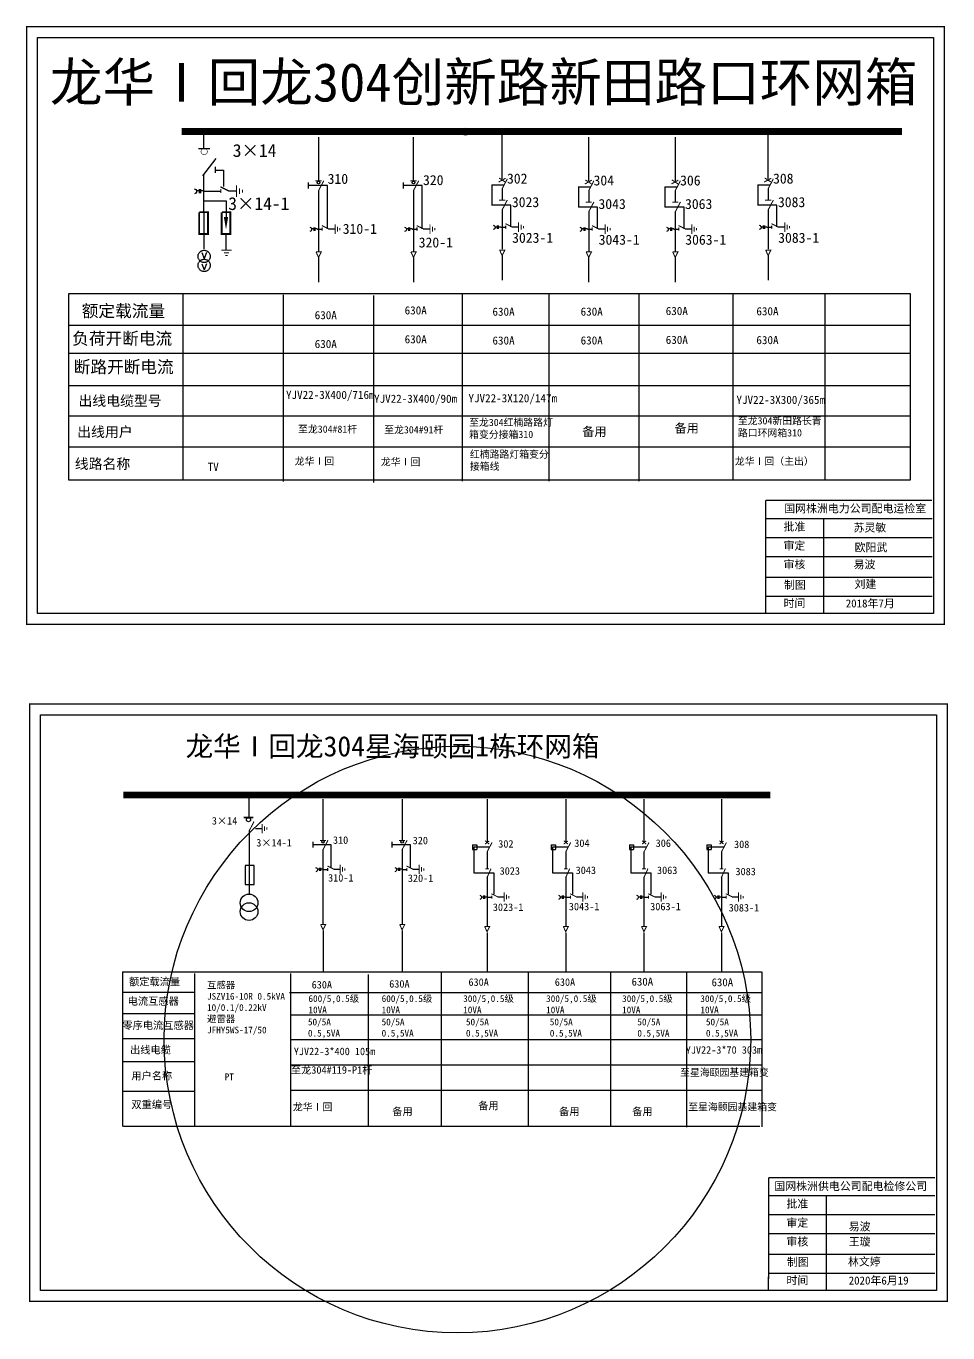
# Model space of a CAD drawing. Extents: x 38410347 to 38419931, y 3076278 to 3087001.
# Drawn here: x 38419256.5 to 38419447.7, y 3079505.2 to 3079776.3 of the extents above; entities that cross this region are included whole.
import ezdxf

# ---------------------------------------------------------------- set-up
doc = ezdxf.new("R2010")
doc.units = 0
doc.header["$LTSCALE"] = 10
doc.header["$MEASUREMENT"] = 0
for name, pattern in [('ACAD_ISO02W100', [15, 12, -3]), ('CENTER', [50.8, 31.75, -6.35, 6.35, -6.35]), ('JIS_02_1.2', [2.5, 1.25, -1.25])]:
    doc.linetypes.add(name, pattern=pattern)
doc.layers.get('0').update_dxf_attribs({"linetype": 'CONTINUOUS'})
for name, color, linetype in [('1', 7, 'CONTINUOUS'), ('110KV线路', 2, 'CONTINUOUS'), ('2', 7, 'CONTINUOUS')]:
    doc.layers.add(name, color=color, linetype=linetype)
doc.styles.add('ANNOTEXT', font='')
doc.styles.add('hztxt_txtstyle_0.00_0_0', font='simkai.ttf')
doc.styles.add('hztxt_txtstyle_2.70_0_0', font='simkai.ttf', dxfattribs={"height": 2.7})
doc.styles.add('KaiTi_txtstyle_1.55_0_0', font='simkai.ttf', dxfattribs={"height": 1.55318})
doc.styles.add('字体', font='simkai_0.ttf', dxfattribs={"height": 2.5})
doc.styles.add('宋体_txtstyle_0.00_0_0', font='')
doc.styles.add('宋体_txtstyle_1.50_0_0', font='', dxfattribs={"height": 1.5})
doc.styles.add('宋体_txtstyle_1.66_0_0', font='', dxfattribs={"height": 1.660174})
doc.styles.add('宋体_txtstyle_4.20_0_0', font='', dxfattribs={"height": 4.2})
doc.styles.get('ANNOTEXT').set_extended_font_data('SimSun')
doc.styles.get('宋体_txtstyle_0.00_0_0').set_extended_font_data('宋体')
doc.styles.get('宋体_txtstyle_1.50_0_0').set_extended_font_data('宋体')
doc.styles.get('宋体_txtstyle_1.66_0_0').set_extended_font_data('宋体')
doc.styles.get('宋体_txtstyle_4.20_0_0').set_extended_font_data('宋体')

# ---------------------------------------------------------------- blocks, each defined once
blk = doc.blocks.new('JD')
for points in [[(-2, 0.2), (-2, -0.2), (2, 0.2), (2, -0.2)], [(1, -1.2), (1, -0.8), (-1, -1.2), (-1, -0.8)], [(-0.5, -1.8), (-0.5, -2.2), (0.5, -1.8), (0.5, -2.2)]]:
    blk.add_trace(points)

msp = doc.modelspace()

# ---------------------------------------------------------------- linework, layer by layer
at = {"color": 0}
for p, q in [((38419293.3, 3079750.91, -0.1), (38419293.3, 3079753.81, -0.1)), ((38419317.09, 3079753.22, -0.1), (38419317.09, 3079744.16, -0.1)), ((38419336.78, 3079753.22, -0.1), (38419336.78, 3079744.16, -0.1)), ((38419355.18, 3079753.61, -0.1), (38419355.18, 3079744.56, -0.1)), ((38419373.13, 3079753.22, -0.1), (38419373.13, 3079744.16, -0.1)), ((38419391.09, 3079753.22, -0.1), (38419391.09, 3079744.16, -0.1)), ((38419410.37, 3079753.61, -0.1), (38419410.37, 3079744.56, -0.1)), ((38419292.22, 3079750.89, -0.1), (38419294.59, 3079750.89, -0.1)), ((38419293.27, 3079745.31, -0.1), (38419293.3, 3079730.04, -0.1)), ((38419295.66, 3079747.07, -0.1), (38419295.66, 3079745.84, -0.1)), ((38419295.85, 3079746.38, -0.1), (38419297.42, 3079746.38, -0.1)), ((38419297.42, 3079746.38, -0.1), (38419297.42, 3079743.01, -0.1)), ((38419293.26, 3079742.05, -0.1), (38419296.85, 3079742.05, -0.1)), ((38419298.43, 3079742.08, -0.1), (38419300.09, 3079742.08, -0.1)), ((38419317.13, 3079742.19, -0.1), (38419317.13, 3079729.59, -0.1)), ((38419336.82, 3079742.19, -0.1), (38419336.82, 3079729.59, -0.1)), ((38419355.22, 3079742.58, -0.1), (38419355.22, 3079740.22, -0.1)), ((38419373.18, 3079742.19, -0.1), (38419373.18, 3079739.83, -0.1)), ((38419391.14, 3079742.19, -0.1), (38419391.14, 3079739.83, -0.1)), ((38419410.41, 3079742.58, -0.1), (38419410.41, 3079740.22, -0.1)), ((38419293.28, 3079739.99, -0.1), (38419297.93, 3079739.99, -0.1)), ((38419297.93, 3079739.99, -0.1), (38419297.93, 3079736.58, -0.1)), ((38419355.22, 3079738.18, -0.1), (38419355.22, 3079729.98, -0.1)), ((38419373.18, 3079737.79, -0.1), (38419373.18, 3079729.59, -0.1)), ((38419391.14, 3079737.79, -0.1), (38419391.14, 3079729.59, -0.1)), ((38419410.41, 3079738.18, -0.1), (38419410.41, 3079729.98, -0.1)), ((38419316.86, 3079734.17, -0.1), (38419317.87, 3079734.17, -0.1)), ((38419319.17, 3079734.19, -0.1), (38419320.54, 3079734.19, -0.1)), ((38419336.55, 3079734.17, -0.1), (38419337.55, 3079734.17, -0.1)), ((38419338.86, 3079734.19, -0.1), (38419340.23, 3079734.19, -0.1)), ((38419354.95, 3079734.56, -0.1), (38419355.95, 3079734.56, -0.1)), ((38419357.26, 3079734.59, -0.1), (38419358.62, 3079734.59, -0.1)), ((38419372.91, 3079734.17, -0.1), (38419373.91, 3079734.17, -0.1)), ((38419375.22, 3079734.19, -0.1), (38419376.58, 3079734.19, -0.1)), ((38419390.87, 3079734.17, -0.1), (38419391.87, 3079734.17, -0.1)), ((38419393.18, 3079734.19, -0.1), (38419394.54, 3079734.19, -0.1)), ((38419410.14, 3079734.56, -0.1), (38419411.14, 3079734.56, -0.1)), ((38419412.45, 3079734.59, -0.1), (38419413.82, 3079734.59, -0.1)), ((38419355.21, 3079728.68, -0.1), (38419355.21, 3079723.55, -0.1)), ((38419410.41, 3079728.68, -0.1), (38419410.41, 3079723.55, -0.1)), ((38419317.13, 3079728.29, -0.1), (38419317.13, 3079723.16, -0.1)), ((38419336.82, 3079728.29, -0.1), (38419336.82, 3079723.16, -0.1)), ((38419373.17, 3079728.29, -0.1), (38419373.17, 3079723.16, -0.1)), ((38419391.13, 3079728.29, -0.1), (38419391.13, 3079723.16, -0.1)), ((38419288.97, 3079720.81, -0.1), (38419288.97, 3079682.04, -0.1)), ((38419309.82, 3079720.54, -0.1), (38419309.82, 3079681.77, -0.1)), ((38419265.4, 3079714.2, -0.1), (38419273.29, 3079714.2, -0.1)), ((38419273.2, 3079714.2, -0.1), (38419289.32, 3079714.2, -0.1)), ((38419286.14, 3079714.2, -0.1), (38419439.84, 3079714.2, -0.1)), ((38419265.32, 3079708.4, -0.1), (38419273.21, 3079708.4, -0.1)), ((38419273.12, 3079708.4, -0.1), (38419289.24, 3079708.4, -0.1)), ((38419288.97, 3079708.4, -0.1), (38419439.84, 3079708.4, -0.1)), ((38419265.18, 3079695.41, -0.1), (38419273.07, 3079695.41, -0.1)), ((38419272.98, 3079695.41, -0.1), (38419289.1, 3079695.41, -0.1)), ((38419288.83, 3079695.41, -0.1), (38419439.84, 3079695.41, -0.1)), ((38419302.67, 3079616.76, 0.05), (38419302.67, 3079612.16, 0.05)), ((38419318.05, 3079615.92, 0.05), (38419318.05, 3079607.37, 0.05)), ((38419334.46, 3079615.92, 0.05), (38419334.46, 3079607.37, 0.05)), ((38419352.08, 3079615.87, 0.05), (38419352.08, 3079606.89, 0.05)), ((38419368.4, 3079615.87, 0.05), (38419368.4, 3079606.89, 0.05)), ((38419384.64, 3079615.87, 0.05), (38419384.64, 3079606.89, 0.05)), ((38419400.71, 3079615.87, 0.05), (38419400.71, 3079606.89, 0.05)), ((38419302.7, 3079609.31, 0.05), (38419302.7, 3079596.26, 0.05)), ((38419304.07, 3079609.83, 0.05), (38419305.39, 3079609.83, 0.05)), ((38419318.05, 3079605.46, 0.05), (38419318.05, 3079589.92, 0.05)), ((38419334.46, 3079605.46, 0.05), (38419334.46, 3079589.92, 0.05)), ((38419349.1, 3079606.41, 0.05), (38419349.94, 3079606.41, 0.05)), ((38419349.1, 3079606.41, 0.05), (38419349.1, 3079605.48, 0.05)), ((38419349.1, 3079605.48, 0.05), (38419349.94, 3079605.48, 0.05)), ((38419349.94, 3079606.41, 0.05), (38419349.94, 3079605.48, 0.05)), ((38419352.08, 3079604.98, 0.05), (38419352.08, 3079601.52, 0.05)), ((38419365.42, 3079606.41, 0.05), (38419366.26, 3079606.41, 0.05)), ((38419365.42, 3079606.41, 0.05), (38419365.42, 3079605.48, 0.05)), ((38419365.42, 3079605.48, 0.05), (38419366.26, 3079605.48, 0.05)), ((38419366.26, 3079606.41, 0.05), (38419366.26, 3079605.48, 0.05)), ((38419368.4, 3079604.98, 0.05), (38419368.4, 3079601.52, 0.05)), ((38419381.66, 3079606.41, 0.05), (38419382.49, 3079606.41, 0.05)), ((38419381.66, 3079606.41, 0.05), (38419381.66, 3079605.48, 0.05)), ((38419381.66, 3079605.48, 0.05), (38419382.49, 3079605.48, 0.05)), ((38419382.49, 3079606.41, 0.05), (38419382.49, 3079605.48, 0.05)), ((38419384.64, 3079604.98, 0.05), (38419384.64, 3079601.52, 0.05)), ((38419397.72, 3079606.41, 0.05), (38419398.56, 3079606.41, 0.05)), ((38419397.72, 3079606.41, 0.05), (38419397.72, 3079605.48, 0.05)), ((38419397.72, 3079605.48, 0.05), (38419398.56, 3079605.48, 0.05)), ((38419398.56, 3079606.41, 0.05), (38419398.56, 3079605.48, 0.05)), ((38419400.71, 3079604.98, 0.05), (38419400.71, 3079601.52, 0.05)), ((38419318.05, 3079601.33, 0.05), (38419319.02, 3079601.33, 0.05)), ((38419320.28, 3079601.36, 0.05), (38419321.6, 3079601.36, 0.05)), ((38419334.46, 3079601.33, 0.05), (38419335.43, 3079601.33, 0.05)), ((38419336.69, 3079601.36, 0.05), (38419338.01, 3079601.36, 0.05)), ((38419352.08, 3079599.79, 0.05), (38419352.08, 3079589.56, 0.05)), ((38419368.4, 3079599.79, 0.05), (38419368.4, 3079589.56, 0.05)), ((38419384.64, 3079599.79, 0.05), (38419384.64, 3079589.56, 0.05)), ((38419400.71, 3079599.79, 0.05), (38419400.71, 3079589.56, 0.05)), ((38419352.08, 3079595.59, 0.05), (38419353.05, 3079595.59, 0.05)), ((38419354.31, 3079595.61, 0.05), (38419355.63, 3079595.61, 0.05)), ((38419368.4, 3079595.59, 0.05), (38419369.37, 3079595.59, 0.05)), ((38419370.63, 3079595.61, 0.05), (38419371.95, 3079595.61, 0.05)), ((38419384.64, 3079595.59, 0.05), (38419385.61, 3079595.59, 0.05)), ((38419386.87, 3079595.61, 0.05), (38419388.19, 3079595.61, 0.05)), ((38419400.71, 3079595.59, 0.05), (38419401.67, 3079595.59, 0.05)), ((38419402.94, 3079595.61, 0.05), (38419404.25, 3079595.61, 0.05)), ((38419291.56, 3079575.77, 0.05), (38419276.57, 3079575.77, 0.05)), ((38419291.5, 3079571.37, 0.05), (38419276.51, 3079571.37, 0.05)), ((38419291.5, 3079566.17, 0.05), (38419276.51, 3079566.17, 0.05)), ((38419291.44, 3079561.42, 0.05), (38419276.46, 3079561.42, 0.05)), ((38419291.5, 3079555.25, 0.05), (38419276.51, 3079555.25, 0.05))]:
    msp.add_line(p, q, dxfattribs=at)
for p, q in [((38419353.06, 3079743.33, -0.1), (38419355.57, 3079743.33, -0.1)), ((38419371.02, 3079742.94, -0.1), (38419373.53, 3079742.94, -0.1)), ((38419388.98, 3079742.94, -0.1), (38419391.49, 3079742.94, -0.1)), ((38419408.25, 3079743.33, -0.1), (38419410.77, 3079743.33, -0.1)), ((38419297.97, 3079729.8, -0.1), (38419297.97, 3079733.09, -0.1))]:
    msp.add_line(p, q)
at = {"color": 7, "linetype": 'Continuous'}
for p, q in [((38419409.9, 3079674.11), (38419444.41, 3079674.11)), ((38419421.87, 3079674.11), (38419421.87, 3079654.49)), ((38419409.9, 3079670.17), (38419444.41, 3079670.17)), ((38419409.9, 3079666.24), (38419444.41, 3079666.24)), ((38419409.9, 3079661.95), (38419444.41, 3079661.95)), ((38419409.9, 3079658.02), (38419444.41, 3079658.02)), ((38419410.5, 3079533.65), (38419445.02, 3079533.65)), ((38419422.48, 3079533.65), (38419422.48, 3079514.03)), ((38419410.5, 3079529.71), (38419445.02, 3079529.71)), ((38419410.5, 3079525.78), (38419445.02, 3079525.78)), ((38419410.5, 3079521.49), (38419445.02, 3079521.49)), ((38419410.5, 3079517.56), (38419445.02, 3079517.56))]:
    msp.add_line(p, q, dxfattribs=at)
at = {"color": 0, "linetype": 'ACAD_ISO02W100'}
for p, q in [((38419349.36, 3079605.92, 0.05), (38419349.36, 3079600.59, 0.05)), ((38419352.5, 3079605.92, 0.05), (38419349.36, 3079605.92, 0.05)), ((38419365.69, 3079605.92, 0.05), (38419365.69, 3079600.59, 0.05)), ((38419368.82, 3079605.92, 0.05), (38419365.69, 3079605.92, 0.05)), ((38419381.92, 3079605.92, 0.05), (38419381.92, 3079600.59, 0.05)), ((38419385.06, 3079605.92, 0.05), (38419381.92, 3079605.92, 0.05)), ((38419397.99, 3079605.92, 0.05), (38419397.99, 3079600.59, 0.05)), ((38419401.13, 3079605.92, 0.05), (38419397.99, 3079605.92, 0.05)), ((38419349.36, 3079600.59, 0.05), (38419353.5, 3079600.59, 0.05)), ((38419353.5, 3079600.59, 0.05), (38419353.5, 3079596.19, 0.05)), ((38419365.69, 3079600.59, 0.05), (38419369.82, 3079600.59, 0.05)), ((38419369.82, 3079600.59, 0.05), (38419369.82, 3079596.19, 0.05)), ((38419381.92, 3079600.59, 0.05), (38419386.06, 3079600.59, 0.05)), ((38419386.06, 3079600.59, 0.05), (38419386.06, 3079596.19, 0.05)), ((38419397.99, 3079600.59, 0.05), (38419402.13, 3079600.59, 0.05)), ((38419402.13, 3079600.59, 0.05), (38419402.13, 3079596.19, 0.05))]:
    msp.add_line(p, q, dxfattribs=at)
at = {"color": 0, "linetype": 'CENTER'}
for p, q in [((38419318.06, 3079588.66, 0.05), (38419318.06, 3079580.07, 0.05)), ((38419334.46, 3079588.66, 0.05), (38419334.46, 3079580.07, 0.05)), ((38419352.09, 3079588.18, 0.05), (38419352.09, 3079580.11, 0.05)), ((38419368.41, 3079588.18, 0.05), (38419368.41, 3079580.11, 0.05)), ((38419384.64, 3079588.18, 0.05), (38419384.64, 3079580.11, 0.05)), ((38419400.71, 3079588.18, 0.05), (38419400.71, 3079580.11, 0.05))]:
    msp.add_line(p, q, dxfattribs=at)
at = {"color": 0, "linetype": 'Continuous'}
for p, q in [((38419276.48, 3079580.09, 0.05), (38419409.01, 3079580.09, 0.05)), ((38419276.54, 3079547.97, 0.05), (38419276.54, 3079580.09, 0.05)), ((38419291.42, 3079579.74, 0.05), (38419291.42, 3079547.97, 0.05)), ((38419311.31, 3079579.74, 0.05), (38419311.31, 3079547.97, 0.05)), ((38419327.44, 3079579.53, 0.05), (38419327.44, 3079547.99, 0.05)), ((38419342.59, 3079580.03, 0.05), (38419342.59, 3079547.98, 0.05)), ((38419360.65, 3079580.03, 0.05), (38419360.65, 3079547.98, 0.05)), ((38419377.73, 3079580.01, 0.05), (38419377.73, 3079547.95, 0.05)), ((38419393.5, 3079579.9, 0.05), (38419393.5, 3079547.85, 0.05)), ((38419409.09, 3079580.07, 0.05), (38419409.09, 3079547.95, 0.05)), ((38419311.07, 3079575.8, 0.05), (38419409.05, 3079575.8, 0.05)), ((38419311.31, 3079571.18, 0.05), (38419409.09, 3079571.18, 0.05)), ((38419311.31, 3079566.03, 0.05), (38419408.93, 3079566.03, 0.05)), ((38419311.31, 3079560.81, 0.05), (38419409.19, 3079560.81, 0.05)), ((38419311.31, 3079555.5, 0.05), (38419409.05, 3079555.5, 0.05)), ((38419408.71, 3079547.97, 0.05), (38419276.64, 3079547.97, 0.05))]:
    msp.add_line(p, q, dxfattribs=at)
at = {"color": 7, "linetype": 'Continuous', "const_width": 0.277}
for points in [[(38419256.6, 3079776.12), (38419446.95, 3079776.12), (38419446.95, 3079652.18), (38419256.6, 3079652.18)], [(38419257.21, 3079635.66), (38419447.56, 3079635.66), (38419447.56, 3079511.72), (38419257.21, 3079511.72)]]:
    msp.add_lwpolyline(points, close=True, dxfattribs=at)
at = {"color": 7, "linetype": 'Continuous'}
for points in [[(38419258.84, 3079773.88), (38419444.71, 3079773.88), (38419444.71, 3079654.42), (38419258.84, 3079654.42)], [(38419259.44, 3079633.42), (38419445.32, 3079633.42), (38419445.32, 3079513.96), (38419259.44, 3079513.96)]]:
    msp.add_lwpolyline(points, close=True, dxfattribs=at)
at = {"color": 0}
for points, const_width, elevation in [([(38419288.75, 3079754.38), (38419438.15, 3079754.38)], 1.45, -0.1), ([(38419292.22, 3079750.89), (38419294.59, 3079750.89)], 0.201, -0.1), ([(38419354.49, 3079743.91), (38419355.94, 3079744.71)], 0.217, -0.1), ([(38419354.57, 3079744.76), (38419355.85, 3079743.93)], 0.217, -0.1), ([(38419409.6, 3079743.91), (38419411.06, 3079744.71)], 0.217, -0.1), ([(38419409.69, 3079744.76), (38419410.97, 3079743.93)], 0.217, -0.1), ([(38419296.78, 3079742.92), (38419298.53, 3079742.05)], 0.263, -0.1), ([(38419296.85, 3079742.45), (38419296.85, 3079741.64)], 0.263, -0.1), ([(38419316.49, 3079744.14), (38419317.77, 3079744.14)], 0.217, -0.1), ([(38419317.13, 3079742.13), (38419318.22, 3079744.19)], 0.217, -0.1), ([(38419336.18, 3079744.14), (38419337.46, 3079744.14)], 0.217, -0.1), ([(38419336.82, 3079742.13), (38419337.91, 3079744.19)], 0.217, -0.1), ([(38419355.22, 3079742.53), (38419356.3, 3079744.59)], 0.217, -0.1), ([(38419372.39, 3079743.51), (38419373.84, 3079744.32)], 0.217, -0.1), ([(38419372.47, 3079744.36), (38419373.75, 3079743.53)], 0.217, -0.1), ([(38419373.18, 3079742.13), (38419374.26, 3079744.19)], 0.217, -0.1), ([(38419390.34, 3079743.51), (38419391.79, 3079744.32)], 0.217, -0.1), ([(38419390.43, 3079744.36), (38419391.71, 3079743.53)], 0.217, -0.1), ([(38419391.14, 3079742.13), (38419392.22, 3079744.19)], 0.217, -0.1), ([(38419410.41, 3079742.53), (38419411.5, 3079744.59)], 0.217, -0.1), ([(38419354.58, 3079740.16), (38419355.86, 3079740.16)], 0.217, -0.1), ([(38419355.22, 3079738.13), (38419356.3, 3079740.19)], 0.217, -0.1), ([(38419372.54, 3079739.77), (38419373.82, 3079739.77)], 0.217, -0.1), ([(38419373.18, 3079737.74), (38419374.26, 3079739.79)], 0.217, -0.1), ([(38419390.5, 3079739.77), (38419391.78, 3079739.77)], 0.217, -0.1), ([(38419391.14, 3079737.74), (38419392.22, 3079739.79)], 0.217, -0.1), ([(38419409.77, 3079740.16), (38419411.05, 3079740.16)], 0.217, -0.1), ([(38419410.41, 3079738.13), (38419411.5, 3079740.19)], 0.217, -0.1), ([(38419292.37, 3079737.66), (38419292.37, 3079733.12), (38419294.18, 3079733.12), (38419294.18, 3079737.66), (38419292.42, 3079737.66)], 0.384, -0.1), ([(38419297.02, 3079737.66), (38419297.02, 3079733.12), (38419298.84, 3079733.12), (38419298.84, 3079737.66), (38419297.08, 3079737.66)], 0.384, -0.1), ([(38419317.81, 3079734.89), (38419319.26, 3079734.17)], 0.217, -0.1), ([(38419317.87, 3079734.5), (38419317.87, 3079733.83)], 0.217, -0.1), ([(38419337.5, 3079734.89), (38419338.95, 3079734.17)], 0.217, -0.1), ([(38419337.55, 3079734.5), (38419337.55, 3079733.83)], 0.217, -0.1), ([(38419355.9, 3079735.28), (38419357.34, 3079734.56)], 0.217, -0.1), ([(38419355.95, 3079734.89), (38419355.95, 3079734.23)], 0.217, -0.1), ([(38419373.86, 3079734.89), (38419375.3, 3079734.17)], 0.217, -0.1), ([(38419373.91, 3079734.5), (38419373.91, 3079733.83)], 0.217, -0.1), ([(38419391.81, 3079734.89), (38419393.26, 3079734.17)], 0.217, -0.1), ([(38419391.87, 3079734.5), (38419391.87, 3079733.83)], 0.217, -0.1), ([(38419411.09, 3079735.28), (38419412.54, 3079734.56)], 0.217, -0.1), ([(38419411.14, 3079734.89), (38419411.14, 3079734.23)], 0.217, -0.1), ([(38419316.59, 3079729.41), (38419317.69, 3079729.41), (38419317.13, 3079728.29), (38419316.6, 3079729.43)], 0.217, -0.1), ([(38419336.28, 3079729.41), (38419337.38, 3079729.41), (38419336.82, 3079728.29), (38419336.29, 3079729.43)], 0.217, -0.1), ([(38419354.67, 3079729.8), (38419355.78, 3079729.8), (38419355.21, 3079728.68), (38419354.69, 3079729.82)], 0.217, -0.1), ([(38419372.63, 3079729.41), (38419373.74, 3079729.41), (38419373.17, 3079728.29), (38419372.65, 3079729.43)], 0.217, -0.1), ([(38419390.59, 3079729.41), (38419391.7, 3079729.41), (38419391.13, 3079728.29), (38419390.61, 3079729.43)], 0.217, -0.1), ([(38419409.87, 3079729.8), (38419410.97, 3079729.8), (38419410.41, 3079728.68), (38419409.88, 3079729.82)], 0.217, -0.1), ([(38419276.65, 3079616.76), (38419410.83, 3079616.76)], 1.4, 0.05), ([(38419301.62, 3079612.1), (38419303.58, 3079612.1)], 0.333, 0.05), ([(38419302.7, 3079609.26), (38419303.74, 3079611.25)], 0.21, 0.05), ([(38419317.43, 3079607.34), (38419318.67, 3079607.34)], 0.21, 0.05), ([(38419318.05, 3079605.41), (38419319.1, 3079607.39)], 0.21, 0.05), ([(38419333.84, 3079607.34), (38419335.08, 3079607.34)], 0.21, 0.05), ([(38419334.46, 3079605.41), (38419335.51, 3079607.39)], 0.21, 0.05), ([(38419351.69, 3079607.28), (38419352.51, 3079606.59)], 0.21, 0.05), ([(38419351.68, 3079606.58), (38419352.53, 3079607.22)], 0.21, 0.05), ([(38419352.08, 3079604.93), (38419353.13, 3079606.92)], 0.21, 0.05), ([(38419368, 3079606.58), (38419368.86, 3079607.22)], 0.21, 0.05), ([(38419368.01, 3079607.28), (38419368.83, 3079606.59)], 0.21, 0.05), ([(38419368.4, 3079604.93), (38419369.45, 3079606.92)], 0.21, 0.05), ([(38419384.25, 3079607.28), (38419385.07, 3079606.59)], 0.21, 0.05), ([(38419384.24, 3079606.58), (38419385.09, 3079607.22)], 0.21, 0.05), ([(38419384.64, 3079604.93), (38419385.69, 3079606.92)], 0.21, 0.05), ([(38419400.31, 3079606.58), (38419401.16, 3079607.22)], 0.21, 0.05), ([(38419400.32, 3079607.28), (38419401.14, 3079606.59)], 0.21, 0.05), ([(38419400.71, 3079604.93), (38419401.76, 3079606.92)], 0.21, 0.05), ([(38419318.97, 3079602.03), (38419320.36, 3079601.33)], 0.21, 0.05), ([(38419319.02, 3079601.65), (38419319.02, 3079601.01)], 0.21, 0.05), ([(38419335.37, 3079602.03), (38419336.77, 3079601.33)], 0.21, 0.05), ([(38419335.43, 3079601.65), (38419335.43, 3079601.01)], 0.21, 0.05), ([(38419351.7, 3079601.46), (38419352.48, 3079601.46)], 0.21, 0.05), ([(38419352.04, 3079599.53), (38419352.92, 3079601.51)], 0.21, 0.05), ([(38419368.03, 3079601.46), (38419368.8, 3079601.46)], 0.21, 0.05), ([(38419368.36, 3079599.53), (38419369.24, 3079601.51)], 0.21, 0.05), ([(38419384.26, 3079601.46), (38419385.04, 3079601.46)], 0.21, 0.05), ([(38419384.6, 3079599.53), (38419385.48, 3079601.51)], 0.21, 0.05), ([(38419400.33, 3079601.46), (38419401.11, 3079601.46)], 0.21, 0.05), ([(38419400.66, 3079599.53), (38419401.55, 3079601.51)], 0.21, 0.05), ([(38419352.99, 3079596.28), (38419354.39, 3079595.59)], 0.21, 0.05), ([(38419353.05, 3079595.91), (38419353.05, 3079595.26)], 0.21, 0.05), ([(38419369.32, 3079596.28), (38419370.71, 3079595.59)], 0.21, 0.05), ([(38419369.37, 3079595.91), (38419369.37, 3079595.26)], 0.21, 0.05), ([(38419385.55, 3079596.28), (38419386.95, 3079595.59)], 0.21, 0.05), ([(38419385.61, 3079595.91), (38419385.61, 3079595.26)], 0.21, 0.05), ([(38419401.62, 3079596.28), (38419403.02, 3079595.59)], 0.21, 0.05), ([(38419401.67, 3079595.91), (38419401.67, 3079595.26)], 0.21, 0.05), ([(38419317.54, 3079589.89), (38419318.6, 3079589.89), (38419318.06, 3079588.8), (38419317.55, 3079589.91)], 0.21, 0.05), ([(38419333.94, 3079589.89), (38419335.01, 3079589.89), (38419334.46, 3079588.8), (38419333.96, 3079589.91)], 0.21, 0.05), ([(38419351.57, 3079589.49), (38419352.63, 3079589.49), (38419352.09, 3079588.41), (38419351.58, 3079589.51)], 0.21, 0.05), ([(38419367.89, 3079589.49), (38419368.95, 3079589.49), (38419368.41, 3079588.41), (38419367.9, 3079589.51)], 0.21, 0.05), ([(38419384.12, 3079589.49), (38419385.19, 3079589.49), (38419384.64, 3079588.41), (38419384.14, 3079589.51)], 0.21, 0.05), ([(38419400.19, 3079589.49), (38419401.26, 3079589.49), (38419400.71, 3079588.41), (38419400.2, 3079589.51)], 0.21, 0.05)]:
    msp.add_lwpolyline(points, dxfattribs=dict(at, const_width=const_width, elevation=elevation))
at = {"color": 0, "const_width": 0.1, "elevation": -0.1}
msp.add_lwpolyline([(38419292.74, 3079750.23, 1), (38419294.05, 3079750.23, 1)], format="xyb", close=True, dxfattribs=at)
at = {"color": 0}
for points, format, elevation in [([(38419291.34, 3079742.51, -0.877934), (38419291.37, 3079741.45)], "xyb", -0.1), ([(38419297.93, 3079736.64, 0.895, 0, 0), (38419297.93, 3079734.08, 0, 0, 0)], "xyseb", -0.1), ([(38419315.29, 3079734.55, -0.877934), (38419315.3, 3079733.67)], "xyb", -0.1), ([(38419334.98, 3079734.55, -0.877934), (38419334.99, 3079733.67)], "xyb", -0.1), ([(38419353.37, 3079734.94, -0.877934), (38419353.39, 3079734.06)], "xyb", -0.1), ([(38419371.33, 3079734.55, -0.877934), (38419371.35, 3079733.67)], "xyb", -0.1), ([(38419389.29, 3079734.55, -0.877934), (38419389.31, 3079733.67)], "xyb", -0.1), ([(38419408.57, 3079734.94, -0.877934), (38419408.58, 3079734.06)], "xyb", -0.1), ([(38419316.53, 3079601.7, -0.877934), (38419316.55, 3079600.85)], "xyb", 0.05), ([(38419332.93, 3079601.7, -0.877934), (38419332.95, 3079600.85)], "xyb", 0.05), ([(38419350.56, 3079595.96, -0.877934), (38419350.57, 3079595.11)], "xyb", 0.05), ([(38419366.88, 3079595.96, -0.877934), (38419366.9, 3079595.11)], "xyb", 0.05), ([(38419383.12, 3079595.96, -0.877934), (38419383.13, 3079595.11)], "xyb", 0.05), ([(38419399.18, 3079595.96, -0.877934), (38419399.2, 3079595.11)], "xyb", 0.05)]:
    msp.add_lwpolyline(points, format=format, dxfattribs=dict(at, elevation=elevation))
for points, elevation in [([(38419292.37, 3079742.06), (38419291.82, 3079742.06)], -0.1), ([(38419292.37, 3079742.43), (38419292.37, 3079741.63)], -0.1), ([(38419292.62, 3079742.43), (38419292.62, 3079741.63)], -0.1), ([(38419293.25, 3079742.06), (38419292.62, 3079742.06)], -0.1), ([(38419315, 3079743.81), (38419315, 3079742.6)], -0.1), ([(38419334.68, 3079743.81), (38419334.68, 3079742.6)], -0.1), ([(38419353.08, 3079743.33), (38419353.08, 3079739.06)], -0.1), ([(38419371.04, 3079742.94), (38419371.04, 3079738.67)], -0.1), ([(38419389, 3079742.94), (38419389, 3079738.67)], -0.1), ([(38419408.27, 3079743.33), (38419408.27, 3079739.06)], -0.1), ([(38419316.13, 3079734.18), (38419315.68, 3079734.18)], -0.1), ([(38419316.13, 3079734.48), (38419316.13, 3079733.82)], -0.1), ([(38419316.34, 3079734.48), (38419316.34, 3079733.82)], -0.1), ([(38419316.86, 3079734.18), (38419316.34, 3079734.18)], -0.1), ([(38419335.82, 3079734.18), (38419335.37, 3079734.18)], -0.1), ([(38419335.82, 3079734.48), (38419335.82, 3079733.82)], -0.1), ([(38419336.03, 3079734.48), (38419336.03, 3079733.82)], -0.1), ([(38419336.55, 3079734.18), (38419336.03, 3079734.18)], -0.1), ([(38419354.22, 3079734.57), (38419353.76, 3079734.57)], -0.1), ([(38419354.22, 3079734.87), (38419354.22, 3079734.21)], -0.1), ([(38419354.42, 3079734.87), (38419354.42, 3079734.21)], -0.1), ([(38419354.95, 3079734.57), (38419354.42, 3079734.57)], -0.1), ([(38419372.18, 3079734.18), (38419371.72, 3079734.18)], -0.1), ([(38419372.18, 3079734.48), (38419372.18, 3079733.82)], -0.1), ([(38419372.38, 3079734.48), (38419372.38, 3079733.82)], -0.1), ([(38419372.91, 3079734.18), (38419372.38, 3079734.18)], -0.1), ([(38419390.14, 3079734.18), (38419389.68, 3079734.18)], -0.1), ([(38419390.14, 3079734.48), (38419390.14, 3079733.82)], -0.1), ([(38419390.34, 3079734.48), (38419390.34, 3079733.82)], -0.1), ([(38419390.87, 3079734.18), (38419390.34, 3079734.18)], -0.1), ([(38419409.41, 3079734.57), (38419408.96, 3079734.57)], -0.1), ([(38419409.41, 3079734.87), (38419409.41, 3079734.21)], -0.1), ([(38419409.62, 3079734.87), (38419409.62, 3079734.21)], -0.1), ([(38419410.14, 3079734.57), (38419409.62, 3079734.57)], -0.1), ([(38419315.94, 3079607.02), (38419315.94, 3079605.85)], 0.05), ([(38419332.34, 3079607.02), (38419332.34, 3079605.85)], 0.05), ([(38419301.87, 3079602.08), (38419301.87, 3079598.16), (38419303.8, 3079598.16), (38419303.8, 3079602.13), (38419301.87, 3079602.13)], 0.05), ([(38419317.35, 3079601.34), (38419316.91, 3079601.34)], 0.05), ([(38419317.35, 3079601.64), (38419317.35, 3079601)], 0.05), ([(38419317.54, 3079601.64), (38419317.54, 3079601)], 0.05), ([(38419318.05, 3079601.34), (38419317.54, 3079601.34)], 0.05), ([(38419333.75, 3079601.34), (38419333.31, 3079601.34)], 0.05), ([(38419333.75, 3079601.64), (38419333.75, 3079601)], 0.05), ([(38419333.95, 3079601.64), (38419333.95, 3079601)], 0.05), ([(38419334.46, 3079601.34), (38419333.95, 3079601.34)], 0.05), ([(38419351.38, 3079595.89), (38419351.38, 3079595.25)], 0.05), ([(38419351.57, 3079595.89), (38419351.57, 3079595.25)], 0.05), ([(38419367.7, 3079595.89), (38419367.7, 3079595.25)], 0.05), ([(38419367.89, 3079595.89), (38419367.89, 3079595.25)], 0.05), ([(38419383.93, 3079595.89), (38419383.93, 3079595.25)], 0.05), ([(38419384.13, 3079595.89), (38419384.13, 3079595.25)], 0.05), ([(38419400, 3079595.89), (38419400, 3079595.25)], 0.05), ([(38419400.2, 3079595.89), (38419400.2, 3079595.25)], 0.05), ([(38419351.38, 3079595.6), (38419350.93, 3079595.6)], 0.05), ([(38419352.08, 3079595.6), (38419351.57, 3079595.6)], 0.05), ([(38419367.7, 3079595.6), (38419367.26, 3079595.6)], 0.05), ([(38419368.4, 3079595.6), (38419367.89, 3079595.6)], 0.05), ([(38419383.93, 3079595.6), (38419383.49, 3079595.6)], 0.05), ([(38419384.64, 3079595.6), (38419384.13, 3079595.6)], 0.05), ([(38419400, 3079595.6), (38419399.56, 3079595.6)], 0.05), ([(38419400.7, 3079595.6), (38419400.2, 3079595.6)], 0.05)]:
    msp.add_lwpolyline(points, dxfattribs=dict(at, elevation=elevation))
at = {"color": 0, "linetype": 'ACAD_ISO02W100'}
for points, elevation in [([(38419318.96, 3079734.19), (38419318.96, 3079743.2), (38419315, 3079743.2)], -0.1), ([(38419338.65, 3079734.19), (38419338.65, 3079743.2), (38419334.68, 3079743.2)], -0.1), ([(38419357.05, 3079734.59), (38419357.05, 3079739.09), (38419353.08, 3079739.09)], -0.1), ([(38419375.01, 3079734.19), (38419375.01, 3079738.7), (38419371.04, 3079738.7)], -0.1), ([(38419392.97, 3079734.19), (38419392.97, 3079738.7), (38419389, 3079738.7)], -0.1), ([(38419412.24, 3079734.59), (38419412.24, 3079739.09), (38419408.27, 3079739.09)], -0.1), ([(38419319.77, 3079601.66), (38419319.77, 3079606.44), (38419315.94, 3079606.44)], 0.05), ([(38419336.18, 3079601.66), (38419336.18, 3079606.44), (38419332.34, 3079606.44)], 0.05)]:
    msp.add_lwpolyline(points, dxfattribs=dict(at, elevation=elevation))
at = {"color": 0, "linetype": 'JIS_02_1.2', "elevation": -0.1}
for points in [[(38419292.88, 3079729.32), (38419293.37, 3079728.07)], [(38419293.86, 3079729.32), (38419293.37, 3079728.07)], [(38419292.88, 3079726.94), (38419293.37, 3079725.69)], [(38419293.86, 3079726.94), (38419293.37, 3079725.69)]]:
    msp.add_lwpolyline(points, dxfattribs=at)
at = {"color": 7, "linetype": 'Continuous', "const_width": 0.277}
for points in [[(38419409.9, 3079677.87), (38419409.88, 3079654.55)], [(38419409.9, 3079677.87), (38419444.41, 3079677.87)], [(38419410.5, 3079537.41), (38419410.48, 3079514.09)], [(38419410.5, 3079537.41), (38419445.02, 3079537.41)]]:
    msp.add_lwpolyline(points, dxfattribs=at)
at = {"color": 0}
for centre, radius in [((38419347.62, 3079754.36, -0.1), 0.72), ((38419317.13, 3079743.83, -0.1), 0.278), ((38419336.82, 3079743.83, -0.1), 0.278), ((38419302.6, 3079611.63, 0.05), 0.426), ((38419318.05, 3079607.04, 0.05), 0.269), ((38419334.46, 3079607.04, 0.05), 0.269)]:
    msp.add_circle(centre, radius, dxfattribs=at)
at = {"layer": '1', "color": 0, "elevation": -0.1}
msp.add_lwpolyline([(38419291.34, 3079742.52, -0.877934), (38419291.36, 3079741.46)], format="xyb", dxfattribs=at)
at = {"layer": '110KV线路', "color": 1}
msp.add_circle((38419345.94, 3079566.03), 60.85, dxfattribs=at)
at = {"layer": '2', "color": 0}
for p, q in [((38419293.15, 3079745.17, -0.1), (38419295.86, 3079748.8, -0.1)), ((38419364.91, 3079720.61, -0.1), (38419364.91, 3079681.84, -0.1)), ((38419383.58, 3079720.61, -0.1), (38419383.58, 3079681.84, -0.1)), ((38419265.48, 3079688.99, -0.1), (38419439.84, 3079688.99, -0.1)), ((38419439.84, 3079682.04, -0.1), (38419288.97, 3079682.04, -0.1))]:
    msp.add_line(p, q, dxfattribs=at)
at = {"layer": '2'}
for p, q in [((38419265.32, 3079682.04, -0.1), (38419265.32, 3079720.81, -0.1)), ((38419265.32, 3079720.81, -0.1), (38419273.21, 3079720.81, -0.1)), ((38419273.12, 3079720.81, -0.1), (38419289.24, 3079720.81, -0.1)), ((38419288.97, 3079720.81, -0.1), (38419439.84, 3079720.81, -0.1)), ((38419328.55, 3079720.38, -0.1), (38419328.55, 3079681.6, -0.1)), ((38419346.93, 3079720.61, -0.1), (38419346.93, 3079681.84, -0.1)), ((38419403.07, 3079720.81, -0.1), (38419403.07, 3079682.04, -0.1)), ((38419422.15, 3079720.81, -0.1), (38419422.15, 3079682.04, -0.1)), ((38419439.84, 3079720.81, -0.1), (38419439.84, 3079682.04, -0.1)), ((38419265.32, 3079701.72, -0.1), (38419285.91, 3079701.72, -0.1)), ((38419272.72, 3079701.72, -0.1), (38419288.84, 3079701.72, -0.1)), ((38419288.57, 3079701.72, -0.1), (38419439.84, 3079701.72, -0.1)), ((38419273.21, 3079682.04, -0.1), (38419265.32, 3079682.04, -0.1)), ((38419289.24, 3079682.04, -0.1), (38419273.12, 3079682.04, -0.1))]:
    msp.add_line(p, q, dxfattribs=at)
at = {"layer": '2', "color": 7, "linetype": 'JIS_02_1.2'}
for centre in [(38419293.39, 3079728.49, -0.1), (38419293.39, 3079726.63, -0.1)]:
    msp.add_circle(centre, 1.27, dxfattribs=at)
at = {"layer": '2', "color": 0}
for centre in [(38419302.71, 3079594.39, 0.05), (38419302.71, 3079592.57, 0.05)]:
    msp.add_circle(centre, 1.83, dxfattribs=at)

# ---------------------------------------------------------------- block references
at = {"color": 0, "rotation": 90}
for p, xscale, yscale, zscale in [((38419300.11, 3079742.03, -0.1), 0.6137881460599601, 0.6137881460599601, 0.6137881462662976), ((38419320.56, 3079734.15, -0.1), 0.5065060001797974, 0.5065060001797974, 0.506506), ((38419340.25, 3079734.15, -0.1), 0.5065060001797974, 0.5065060001797974, 0.506506), ((38419358.64, 3079734.55, -0.1), 0.5065060001797974, 0.5065060001797974, 0.506506), ((38419376.6, 3079734.15, -0.1), 0.5065060001797974, 0.5065060001797974, 0.506506), ((38419394.56, 3079734.15, -0.1), 0.5065060001797974, 0.5065060001797974, 0.506506), ((38419413.84, 3079734.55, -0.1), 0.5065060001797974, 0.5065060001797974, 0.506506), ((38419305.41, 3079609.79, 0.05), 0.48925173538737, 0.48925173538737, 0.4892517356433187), ((38419321.62, 3079601.32, 0.05), 0.48925173538737, 0.48925173538737, 0.4892517356433187), ((38419338.02, 3079601.32, 0.05), 0.48925173538737, 0.48925173538737, 0.4892517356433187), ((38419355.65, 3079595.58, 0.05), 0.48925173538737, 0.48925173538737, 0.4892517356433187), ((38419371.97, 3079595.58, 0.05), 0.48925173538737, 0.48925173538737, 0.4892517356433187), ((38419388.21, 3079595.58, 0.05), 0.48925173538737, 0.48925173538737, 0.4892517356433187), ((38419404.27, 3079595.58, 0.05), 0.48925173538737, 0.48925173538737, 0.4892517356433187)]:
    msp.add_blockref('JD', p, dxfattribs=dict(at, xscale=xscale, yscale=yscale, zscale=zscale))
at = {"color": 0, "xscale": 0.5370646268129349, "yscale": 0.5370646277442575, "zscale": 0.5370646279830102}
msp.add_blockref('JD', (38419298.03, 3079729.76, -0.1), dxfattribs=at)

# ---------------------------------------------------------------- texts
at = {"color": 7, "style": 'ANNOTEXT'}
for s, height, p in [('龙华Ⅰ回龙304创新路新田路口环网箱', 8, (38419261.39, 3079760.62, -0.1)), ('YJV22-3X400/716m', 1.6891, (38419310.37, 3079698.92, -0.1)), ('YJV22-3X400/90m', 1.6891, (38419328.64, 3079698.12, -0.1)), ('YJV22-3X120/147m', 1.6891, (38419348.23, 3079698.23, -0.1)), ('YJV22-3X300/365m', 1.6891, (38419403.83, 3079697.89, -0.1))]:
    msp.add_text(s, height=height, dxfattribs=at).set_placement(p)
at = {"color": 0, "style": 'ANNOTEXT'}
for s, height, p in [('3×14', 2.662, (38419299.33, 3079749.13, -0.1)), ('310', 2.084, (38419319.01, 3079743.54, -0.1)), ('320', 2.084, (38419338.8, 3079743.28, -0.1)), ('302', 2.084, (38419356.22, 3079743.6, -0.1)), ('304', 2.084, (38419374.18, 3079743.21, -0.1)), ('306', 2.084, (38419392.14, 3079743.21, -0.1)), ('308', 2.084, (38419411.42, 3079743.6, -0.1)), ('3×14-1', 2.662, (38419298.4, 3079738.11, -0.1)), ('3023', 2.084, (38419357.24, 3079738.71, -0.1)), ('3043', 2.084, (38419375.2, 3079738.32, -0.1)), ('3063', 2.084, (38419393.16, 3079738.32, -0.1)), ('3083', 2.084, (38419412.44, 3079738.71, -0.1)), ('310-1', 2.084, (38419322.14, 3079733.17, -0.1)), ('320-1', 2.084, (38419337.91, 3079730.34, -0.1)), ('3023-1', 2.084, (38419357.29, 3079731.31, -0.1)), ('3043-1', 2.084, (38419375.25, 3079730.91, -0.1)), ('3063-1', 2.084, (38419393.21, 3079730.91, -0.1)), ('3083-1', 2.084, (38419412.49, 3079731.31, -0.1)), ('额定载流量', 2.534, (38419268.01, 3079715.92, -0.1)), ('630A', 1.689, (38419334.99, 3079716.45, -0.1)), ('630A', 1.689, (38419353.21, 3079716.18, -0.1)), ('630A', 1.689, (38419371.5, 3079716.2, -0.1)), ('630A', 1.689, (38419389.16, 3079716.32, -0.1)), ('630A', 1.689, (38419407.97, 3079716.27, -0.1)), ('630A', 1.689, (38419316.33, 3079715.46, -0.1)), ('负荷开断电流', 2.534, (38419266.01, 3079710.2, -0.1)), ('630A', 1.689, (38419316.33, 3079709.48, -0.1)), ('630A', 1.689, (38419334.99, 3079710.46, -0.1)), ('630A', 1.689, (38419353.21, 3079710.2, -0.1)), ('630A', 1.689, (38419371.5, 3079710.22, -0.1)), ('630A', 1.689, (38419389.16, 3079710.34, -0.1)), ('630A', 1.689, (38419407.97, 3079710.29, -0.1)), ('断路开断电流', 2.534, (38419266.33, 3079704.31, -0.1)), ('出线电缆型号', 2.111, (38419267.31, 3079697.48, -0.1)), ('出线用户', 2.111, (38419267.05, 3079691.03, -0.1)), ('线路名称', 2.111, (38419266.55, 3079684.41, -0.1)), ('TV', 1.689, (38419294.12, 3079683.99, -0.1))]:
    msp.add_text(s, height=height, dxfattribs=at).set_placement(p)
at = {"color": 0, "linetype": 'Continuous', "style": 'hztxt_txtstyle_2.70_0_0'}
for s, p in [('3×14', (38419294.99, 3079610.63, 0.05)), ('3×14-1', (38419304.21, 3079606.08, 0.05)), ('310', (38419320.11, 3079606.63, 0.05)), ('320', (38419336.66, 3079606.55, 0.05)), ('302', (38419354.41, 3079605.85, 0.05)), ('304', (38419370.19, 3079605.99, 0.05)), ('306', (38419387.07, 3079605.99, 0.05)), ('308', (38419403.34, 3079605.75, 0.05)), ('3023', (38419354.7, 3079600.23, 0.05)), ('3043', (38419370.47, 3079600.37, 0.05)), ('3063', (38419387.35, 3079600.37, 0.05)), ('3083', (38419403.63, 3079600.12, 0.05)), ('310-1', (38419319.11, 3079598.8, 0.05)), ('320-1', (38419335.66, 3079598.72, 0.05)), ('3023-1', (38419353.29, 3079592.71, 0.05)), ('3043-1', (38419369.06, 3079592.85, 0.05)), ('3063-1', (38419385.94, 3079592.85, 0.05)), ('3083-1', (38419402.22, 3079592.6, 0.05))]:
    msp.add_text(s, height=1.553, dxfattribs=at).set_placement(p)
at = {"attachment_point": 1, "style": 'ANNOTEXT'}
for s, insert, char_height, width in [('至龙304#81杆', (38419312.88, 3079693.41, -0.1), 1.5, 14.0983), ('至龙304#91杆', (38419330.75, 3079693.28, -0.1), 1.5, 14.0983), ('至龙304红楠路路灯箱变分接箱310', (38419348.37, 3079694.81, -0.1), 1.5, 17.8726), ('{\\fSimSun|b0|i0|c134|p2;备用}', (38419371.83, 3079693.09, -0.1), 1.8517, 17.5856), ('{\\fSimSun|b0|i0|c134|p2;备用}', (38419390.98, 3079693.79, -0.1), 1.8517, 17.5856), ('至龙304新田路长青路口环网箱310', (38419404.13, 3079695.14, -0.1), 1.5, 17.8726), ('红楠路路灯箱变分接箱线', (38419348.53, 3079688.19, -0.1), 1.5, 17.8726), ('龙华Ⅰ回', (38419312.19, 3079686.76, -0.1), 1.5, 14.0983), ('龙华Ⅰ回', (38419330.06, 3079686.63, -0.1), 1.5, 14.0983), ('龙华Ⅰ回（主出）', (38419403.5, 3079686.75, -0.1), 1.5, 15.8974), ('龙华Ⅰ回', (38419311.8, 3079552.8, -0.05), 1.5, 15.8974)]:
    msp.add_mtext(s, dxfattribs=dict(at, insert=insert, char_height=char_height, width=width))
at = {"color": 7, "linetype": 'Continuous', "attachment_point": 1}
for s, insert, char_height, width, style in [('国网株洲电力公司配电运检室', (38419413.75, 3079677.03), 1.6602, 45.388, 'ANNOTEXT'), ('{\\fKaiTi_GB2312|b0|i0|c134|p49;批准}', (38419413.6, 3079673.25), 1.6602, 12.9834, 'ANNOTEXT'), ('苏灵敏', (38419428.13, 3079673.06), 1.66, 12.9834, 'ANNOTEXT'), ('\\f\uffbfﾬￌﾣﾤ_GB2312|b0|i0|c134|p49;审定', (38419413.6, 3079669.31), 1.6602, 12.9834, 'ANNOTEXT'), ('欧阳武', (38419428.34, 3079668.96), 1.66, 12.9834, 'ANNOTEXT'), ('\\f\uffbfﾬￌﾣﾤ_GB2312|b0|i0|c134|p49;审核', (38419413.6, 3079665.4), 1.6602, 12.9834, 'ANNOTEXT'), ('易波', (38419428.13, 3079665.42), 1.66, 12.9834, 'ANNOTEXT'), ('\\f\uffbfﾬￌﾣﾤ_GB2312|b0|i0|c134|p49;制图', (38419413.69, 3079661.18), 1.6602, 12.9834, 'ANNOTEXT'), ('刘建', (38419428.34, 3079661.33), 1.66, 12.9834, 'ANNOTEXT'), ('\\f\uffbfﾬￌﾣﾤ_GB2312|b0|i0|c134|p49;时间', (38419413.6, 3079657.37), 1.6602, 12.9834, 'ANNOTEXT'), ('2018年7月', (38419426.51, 3079657.33), 1.66, 12.9834, 'ANNOTEXT'), ('龙华Ⅰ回龙304星海颐园1栋环网箱', (38419289.53, 3079628.97, 0.05), 4.2, 112.5882, '宋体_txtstyle_4.20_0_0'), ('{\\fSimSun|b0|i0|c134|p2;YJV22-3*400 105m}', (38419311.99, 3079564.35, 0.05), 1.5532, 25.0393, 'KaiTi_txtstyle_1.55_0_0'), ('{\\fSimSun|b0|i0|c134|p2;YJV22-3*70 303m}', (38419393.32, 3079564.65), 1.5532, 25.0393, 'KaiTi_txtstyle_1.55_0_0'), ('至龙304#119-P1杆', (38419311.39, 3079560.5, 0.05), 1.5532, 16.9902, 'KaiTi_txtstyle_1.55_0_0'), ('国网株洲供电公司配电检修公司', (38419411.69, 3079536.44), 1.6602, 45.388, '宋体_txtstyle_1.66_0_0'), ('{\\fKaiTi_GB2312|b0|i0|c134|p49;批准}', (38419414.21, 3079532.79), 1.6602, 12.9834, '字体'), ('\\f\uffbfﾬￌ￥_GB2312|b0|i0|c134|p49;审定', (38419414.21, 3079528.85), 1.6602, 12.9834, '宋体_txtstyle_0.00_0_0'), ('易波', (38419427.13, 3079528.06), 1.66, 12.9834, '宋体_txtstyle_1.66_0_0'), ('\\f\uffbfﾬￌ￥_GB2312|b0|i0|c134|p49;审核', (38419414.21, 3079524.94), 1.6602, 12.9834, '宋体_txtstyle_0.00_0_0'), ('王璇', (38419427.13, 3079524.93), 1.66, 12.9834, '宋体_txtstyle_1.66_0_0'), ('\\f\uffbfﾬￌ￥_GB2312|b0|i0|c134|p49;制图', (38419414.3, 3079520.72), 1.6602, 12.9834, '宋体_txtstyle_0.00_0_0'), ('林文婷', (38419426.96, 3079520.79), 1.66, 12.9834, '宋体_txtstyle_1.66_0_0'), ('\\f\uffbfﾬￌ￥_GB2312|b0|i0|c134|p49;时间', (38419414.21, 3079516.91), 1.6602, 12.9834, '宋体_txtstyle_0.00_0_0'), ('2020年6月19', (38419427.12, 3079516.87), 1.66, 12.9834, '宋体_txtstyle_1.66_0_0')]:
    msp.add_mtext(s, dxfattribs=dict(at, insert=insert, char_height=char_height, width=width, style=style))
at = {"color": 0, "linetype": 'Continuous', "attachment_point": 1}
for s, insert, char_height, width, style in [('{\\fSimSun|b0|i0|c134|p2;额定载流量}', (38419277.81, 3079578.81, 0.05), 1.5532, 25.0393, 'hztxt_txtstyle_2.70_0_0'), ('\\A1;{\\fSimSun|b0|i0|c134|p2;互感器\\PJSZV16-10R 0.5kVA\\P10/0.1/0.22kV\\P避雷器\\PJFHY5WS-17/50}', (38419293.99, 3079578.03, 0.05), 1.3979, 25.7758, 'hztxt_txtstyle_2.70_0_0'), ('{\\fSimSun|b0|i0|c134|p2;630A}', (38419315.7, 3079578.18, 0.05), 1.5532, 25.0393, 'hztxt_txtstyle_2.70_0_0'), ('{\\fSimSun|b0|i0|c134|p2;630A}', (38419331.79, 3079578.36, 0.05), 1.5532, 25.0393, 'hztxt_txtstyle_2.70_0_0'), ('{\\fSimSun|b0|i0|c134|p2;630A}', (38419348.23, 3079578.73, 0.05), 1.5532, 25.0393, 'hztxt_txtstyle_2.70_0_0'), ('{\\fSimSun|b0|i0|c134|p2;630A}', (38419366.14, 3079578.73, 0.05), 1.5532, 25.0393, 'hztxt_txtstyle_2.70_0_0'), ('{\\fSimSun|b0|i0|c134|p2;630A}', (38419382.07, 3079578.86, 0.05), 1.646, 13.2355, 'hztxt_txtstyle_0.00_0_0'), ('{\\fSimSun|b0|i0|c134|p2;630A}', (38419398.67, 3079578.73, 0.05), 1.646, 13.2355, 'hztxt_txtstyle_0.00_0_0'), ('{\\fSimSun|b0|i0|c134|p2;电流互感器}', (38419277.54, 3079574.77, 0.05), 1.5532, 25.0393, 'hztxt_txtstyle_2.70_0_0'), ('\\A1;{\\fSimSun|b0|i0|c134|p2;600/5,0.5级\\P10VA}', (38419315.04, 3079575.22, 0.05), 1.3979, 25.7758, 'hztxt_txtstyle_2.70_0_0'), ('\\A1;{\\fSimSun|b0|i0|c134|p2;600/5,0.5级\\P10VA}', (38419330.22, 3079575.22, 0.05), 1.3979, 25.7758, 'hztxt_txtstyle_2.70_0_0'), ('\\A1;{\\fSimSun|b0|i0|c134|p2;300/5,0.5级\\P10VA}', (38419347.14, 3079575.22, 0.05), 1.3979, 25.7758, 'hztxt_txtstyle_2.70_0_0'), ('\\A1;{\\fSimSun|b0|i0|c134|p2;300/5,0.5级\\P10VA}', (38419364.35, 3079575.22, 0.05), 1.3979, 25.7758, 'hztxt_txtstyle_2.70_0_0'), ('\\A1;{\\fSimSun|b0|i0|c134|p2;300/5,0.5级\\P10VA}', (38419380.11, 3079575.22, 0.05), 1.3979, 25.7758, 'hztxt_txtstyle_2.70_0_0'), ('\\A1;{\\fSimSun|b0|i0|c134|p2;300/5,0.5级\\P10VA}', (38419396.35, 3079575.22, 0.05), 1.3979, 25.7758, 'hztxt_txtstyle_2.70_0_0'), ('{\\fSimSun|b0|i0|c134|p2;零序电流互感器}', (38419276.44, 3079569.76, 0.05), 1.5532, 25.0393, 'hztxt_txtstyle_2.70_0_0'), ('{\\fSimSun|b0|i0|c134|p2;50/5A\\P0.5,5VA}', (38419314.93, 3079570.38, 0.05), 1.3979, 25.0393, 'hztxt_txtstyle_2.70_0_0'), ('{\\fSimSun|b0|i0|c134|p2;50/5A\\P0.5,5VA}', (38419330.21, 3079570.38, 0.05), 1.3979, 25.0393, 'hztxt_txtstyle_2.70_0_0'), ('{\\fSimSun|b0|i0|c134|p2;50/5A\\P0.5,5VA}', (38419347.71, 3079570.38, 0.05), 1.3979, 25.0393, 'hztxt_txtstyle_2.70_0_0'), ('{\\fSimSun|b0|i0|c134|p2;50/5A\\P0.5,5VA}', (38419365.11, 3079570.38, 0.05), 1.3979, 25.0393, 'hztxt_txtstyle_2.70_0_0'), ('{\\fSimSun|b0|i0|c134|p2;50/5A\\P0.5,5VA}', (38419383.28, 3079570.38, 0.05), 1.3979, 25.0393, 'hztxt_txtstyle_2.70_0_0'), ('{\\fSimSun|b0|i0|c134|p2;50/5A\\P0.5,5VA}', (38419397.5, 3079570.38, 0.05), 1.3979, 25.0393, 'hztxt_txtstyle_2.70_0_0'), ('{\\fSimSun|b0|i0|c134|p2;出线电缆}', (38419278.02, 3079564.67, 0.05), 1.5532, 25.0393, 'hztxt_txtstyle_2.70_0_0'), ('{\\fSimSun|b0|i0|c134|p2;用户名称}', (38419278.29, 3079559.28, 0.05), 1.5532, 25.0393, 'hztxt_txtstyle_2.70_0_0'), ('{\\fSimSun|b0|i0|c134|p2;PT}', (38419297.65, 3079559, 0.05), 1.4034, 10.9181, 'hztxt_txtstyle_0.00_0_0'), ('{\\fSimSun|b0|i0|c134|p2;双重编号}', (38419278.29, 3079553.32, 0.05), 1.5532, 25.0393, 'hztxt_txtstyle_2.70_0_0'), ('{\\fSimSun|b0|i0|c134|p2;备用}', (38419350.25, 3079553.09, 0.05), 1.5532, 25.0393, 'hztxt_txtstyle_2.70_0_0'), ('{\\fSimSun|b0|i0|c134|p2;备用}', (38419332.42, 3079551.88, 0.05), 1.5532, 25.0393, 'hztxt_txtstyle_2.70_0_0'), ('{\\fSimSun|b0|i0|c134|p2;备用}', (38419367.03, 3079551.88, 0.05), 1.5532, 25.0393, 'hztxt_txtstyle_2.70_0_0'), ('{\\fSimSun|b0|i0|c134|p2;备用}', (38419382.2, 3079551.88, 0.05), 1.5532, 25.0393, 'hztxt_txtstyle_2.70_0_0')]:
    msp.add_mtext(s, dxfattribs=dict(at, insert=insert, char_height=char_height, width=width, style=style))
at = {"layer": '110KV线路', "color": 7, "linetype": 'Continuous', "lineweight": 0, "ltscale": 0.985806, "char_height": 1.5, "attachment_point": 1, "style": '宋体_txtstyle_1.50_0_0'}
for insert in [(38419392.14, 3079559.97), (38419393.82, 3079552.82)]:
    msp.add_mtext('至星海颐园基建箱变', dxfattribs=dict(at, insert=insert))

doc.saveas('drawing.dxf')
